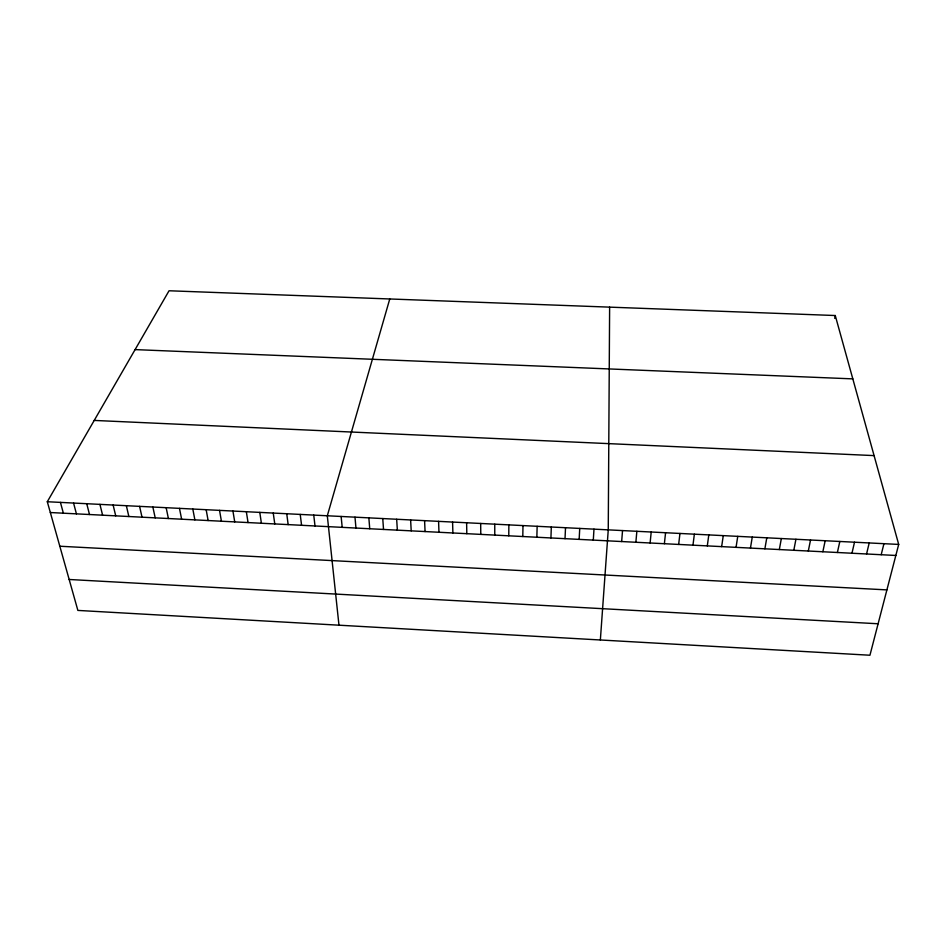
<?xml version="1.0" encoding="UTF-8"?>
<svg xmlns="http://www.w3.org/2000/svg" width="946" height="946" viewBox="0 0 946 946"><rect width="100%" height="100%" fill="white"/><g stroke="black" fill="none" stroke-linecap="round" stroke-linejoin="round"><path stroke-width="1.42" d="M609.626 307.143L608.254 529.866L600.355 639.981M508.771 535.814L508.865 524.876M522.795 536.524L522.984 525.586M536.855 537.245L537.139 526.295M550.927 537.955L551.317 527.005M565.022 538.676L565.519 527.726M579.153 539.386L579.732 528.436M593.296 540.107L593.982 529.145M621.652 541.55L622.539 530.576M635.866 542.271L636.859 531.297M650.115 542.992L651.203 532.019M664.376 543.714L665.57 532.74M678.66 544.447L679.949 533.461M692.969 545.168L694.364 534.183M707.301 545.901L708.802 534.904M721.656 546.622L723.264 535.637M736.047 547.356L737.75 536.358M750.45 548.089L752.259 537.091M764.876 548.822L766.792 537.813M779.327 549.555L781.349 538.546M834.727 318.341L835.259 315.526L169.05 290.765L47.3 501.735L77.868 610.418L869.942 655.235L898.7 544.423L835.259 315.526M793.812 550.288L795.929 539.279M808.31 551.021L810.533 540.012M822.843 551.766L825.172 540.745M837.387 552.499L839.823 541.479M851.968 553.244L854.51 542.212M866.56 553.989L869.208 542.945M881.187 554.723L883.942 543.69M389.764 298.971L327.304 515.783L338.975 625.188M135.089 349.606L852.819 378.873M94.233 420.426L874.08 455.605M47.3 501.735L898.7 544.423M50.339 512.531L895.838 555.468M59.811 546.232L886.899 589.89M69.164 579.484L878.101 623.769M60.426 502.397L63.37 513.193M73.563 503.059L76.425 513.855M86.736 503.71L89.503 514.529M99.921 504.372L102.606 515.192M113.118 505.034L115.719 515.854M126.35 505.696L128.857 516.528M139.594 506.37L142.018 517.19M152.862 507.032L155.203 517.864M166.153 507.695L168.4 518.526M179.468 508.369L181.632 519.2M192.807 509.031L194.876 519.874M206.157 509.705L208.132 520.548M219.531 510.379L221.423 521.222M232.929 511.041L234.726 521.896M246.338 511.715L248.053 522.57M259.783 512.389L261.403 523.256M273.24 513.063L274.778 523.93M286.733 513.737L288.163 524.616M300.225 514.423L301.573 525.29M313.753 515.097L315.006 525.976M341.128 516.469L342.204 527.36M354.987 517.166L355.956 528.057M368.857 517.864L369.732 528.755M382.752 518.562L383.532 529.453M396.67 519.259L397.355 530.162M410.623 519.957L411.203 530.86M424.588 520.655L425.073 531.569M438.577 521.352L438.968 532.267M452.578 522.062L452.886 532.976M466.615 522.76L466.816 533.686M480.674 523.469L480.781 534.395M494.758 524.179L494.77 535.105"/></g></svg>
